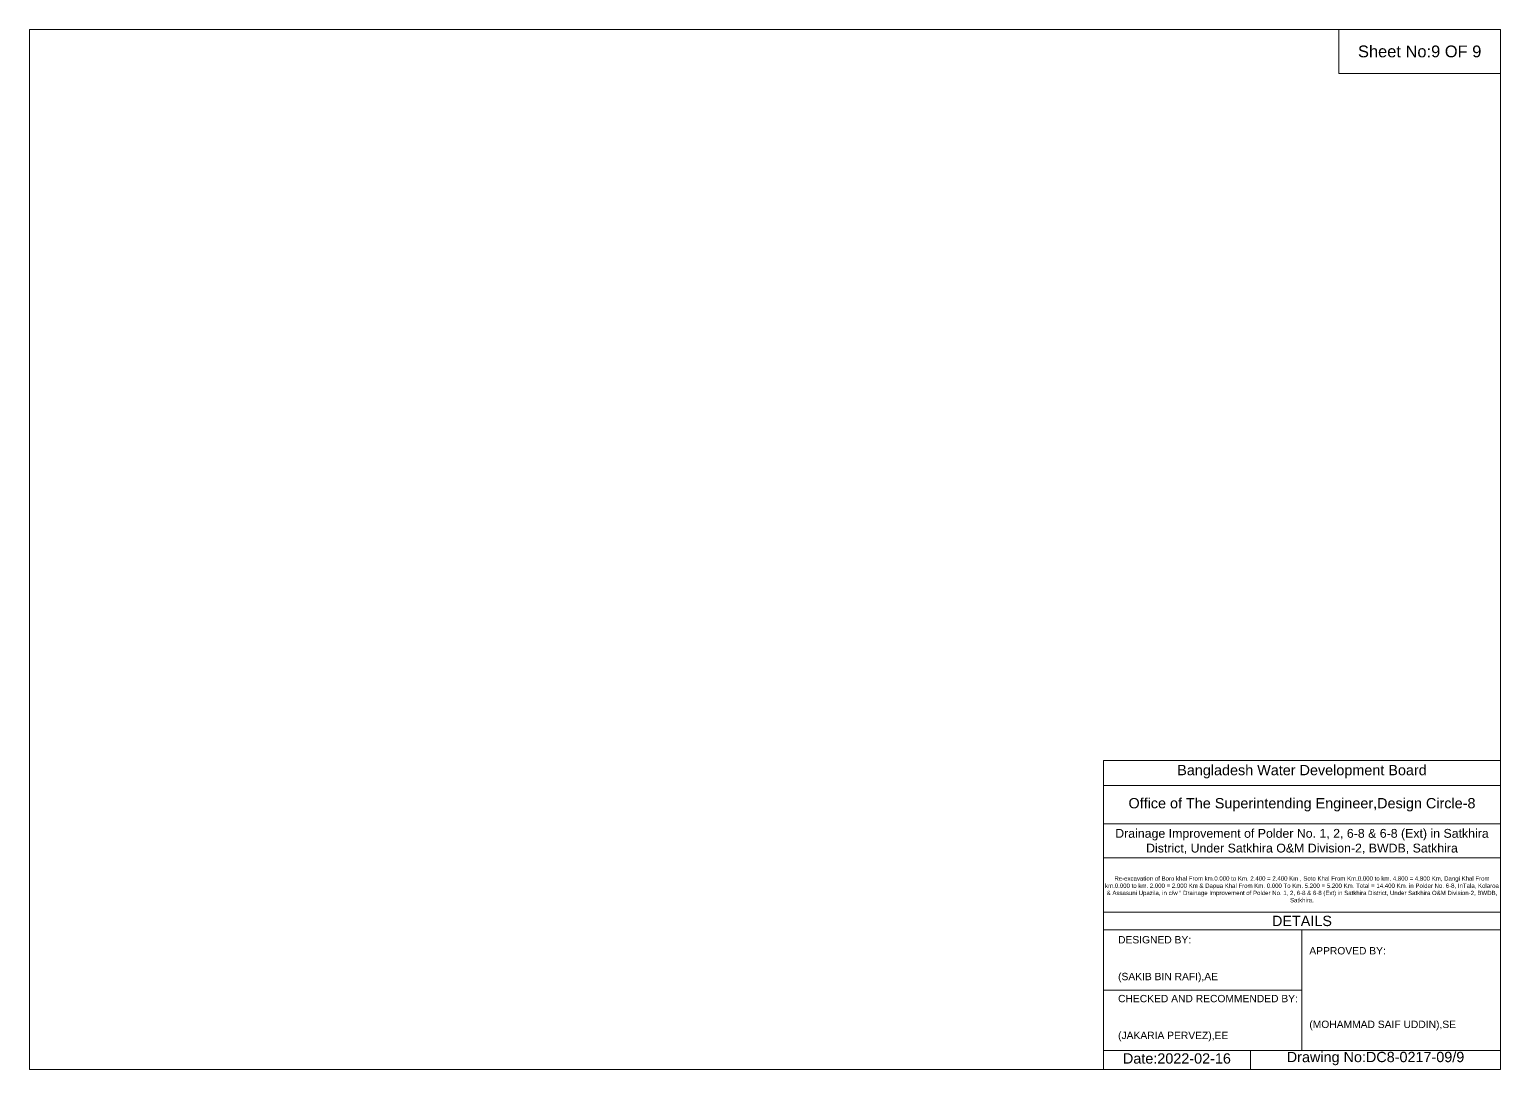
# Model space of a CAD drawing. Header units: inches. Extents: x 91000 to 538000, y -5656 to 0.
# Drawn here: x 300000 to 308000, y -5656 to 0 of the extents above; entities that cross this region are included whole.
import ezdxf

# ---------------------------------------------------------------- set-up
doc = ezdxf.new("R2010")
doc.units = ezdxf.units.IN
doc.header["$LTSCALE"] = 7
doc.header["$MEASUREMENT"] = 0
doc.layers.add('Cross Section Labels', color=7, linetype='Continuous', lineweight=9)
doc.styles.get("Standard").update_dxf_attribs({"font": 'arial.ttf'})

msp = doc.modelspace()

# ---------------------------------------------------------------- linework, layer by layer
at = {"layer": 'Cross Section Labels'}
for points in [[(300000, 0), (308000, 0), (308000, -5656), (300000, -5656)], [(307120, 0), (308000, 0), (308000, -240), (307120, -240)]]:
    msp.add_lwpolyline(points, close=True, dxfattribs=at)
for points in [[(305840, -5656), (305840, -3976), (308000, -3976)], [(305840, -4112), (308000, -4112)], [(305840, -4320), (308000, -4320)], [(305840, -4504), (308000, -4504)], [(305840, -4800), (308000, -4800)], [(305840, -4896), (308000, -4896)], [(306920, -4896), (306920, -5552)], [(305840, -5224), (306920, -5224)], [(305840, -5552), (308000, -5552)], [(306640, -5552), (306640, -5656)]]:
    msp.add_lwpolyline(points, dxfattribs=at)

# ---------------------------------------------------------------- texts
at = {"layer": 'Cross Section Labels', "attachment_point": 5}
for s, insert, char_height in [('Sheet No:9 OF 9', (307560, -120), 64), ('Bangladesh Water Development Board', (306920, -4036), 56), ('Office of The Superintending Engineer,Design Circle-8', (306920, -4216), 56)]:
    msp.add_mtext(s, dxfattribs=dict(at, insert=insert, char_height=char_height))
at = {"layer": 'Cross Section Labels'}
for s, insert, char_height, width, attachment_point in [('Drainage Improvement of Polder No. 1, 2, 6-8 & 6-8 (Ext) in Satkhira District, Under Satkhira O&M Division-2, BWDB, Satkhira', (306920, -4416), 48, 2240, 5), ('Re-excavation of Boro khal From km.0.000 to Km. 2.400 = 2.400 Km , Soto Khal From Km.0.000 to km. 4.800 = 4.800 Km, Dangi Khal From km.0.000 to km. 2.000 = 2.000 Km & Dapua Khal From Km. 0.000 To Km. 5.200 = 5.200 Km. Total = 14.400 Km. in Polder No. 6-8, InTala, Kolaroa & Assasuni Upazila, in c/w “ Drainage Improvement of Polder No. 1, 2, 6-8 & 6-8 (Ext) in Satkhira District, Under Satkhira O&M Division-2, BWDB, Satkhira.', (306920, -4676), 23.56497918, 2160, 5), ('DETAILS', (306920, -4848), 56, 2240, 5), ('DESIGNED BY:^J^J^J(SAKIB BIN RAFI),AE', (305920, -5056), 40, 1120, 4), ('APPROVED BY:^J^J^J^J^J^J(MOHAMMAD SAIF UDDIN),SE', (306960, -5216), 40, 1120, 4), ('CHECKED AND RECOMMENDED BY:^J^J^J(JAKARIA PERVEZ),EE', (305920, -5376), 40, 1120, 4), ('Date:2022-02-16', (306240, -5596), 56, 1120, 5), ('Drawing No:DC8-0217-09/9', (307320, -5596), 56, 1760, 5)]:
    msp.add_mtext(s, dxfattribs=dict(at, insert=insert, char_height=char_height, width=width, attachment_point=attachment_point))

doc.saveas('drawing.dxf')
